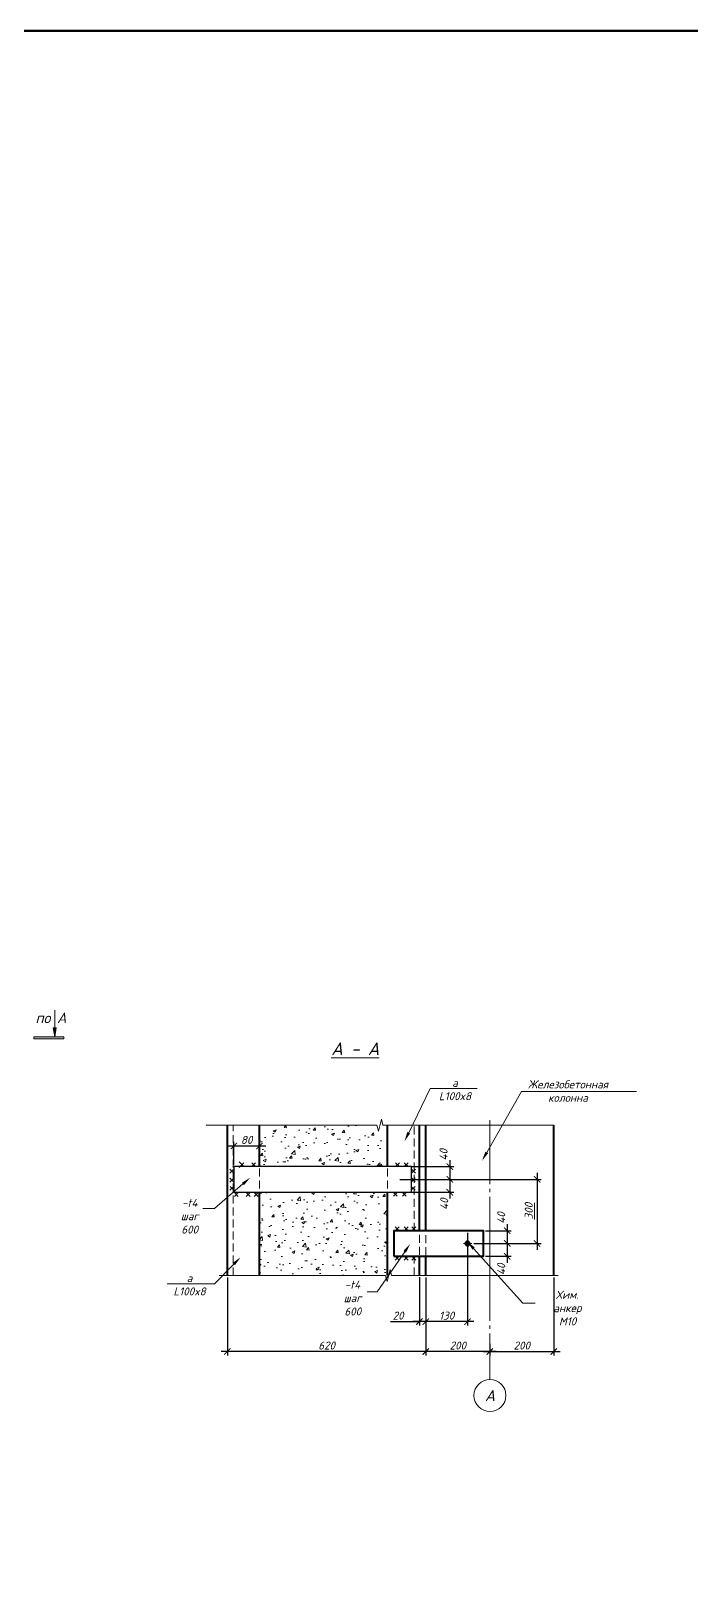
# Model space of a CAD drawing. Header units: millimetres. Extents: x -69292 to 68568, y 17750 to 120236.
# Drawn here: x 29000 to 31063, y 41022 to 45843 of the extents above; entities that cross this region are included whole.
import ezdxf
from ezdxf import colors
from ezdxf.entities.mleader import LeaderData, LeaderLine
from ezdxf.enums import TextEntityAlignment as Align
from ezdxf.math import Vec2, Vec3

# ---------------------------------------------------------------- set-up
doc = ezdxf.new("R2010")
doc.units = ezdxf.units.MM
doc.header["$PDMODE"] = 3
doc.linetypes.add('DASHED2', pattern=[0.375, 0.25, -0.125])
doc.linetypes.add('GOST2.303 5', pattern=[24, 20, -1.5, 1, -1.5])
doc.layers.get('0').update_dxf_attribs({"lineweight": 5})
doc.layers.get('Defpoints').update_dxf_attribs({"lineweight": 0})
for name, color, linetype, lineweight in [('!!!Металл', 7, 'Continuous', 15), ('#Cварка', 96, 'Continuous', 30), ('#Dimensions', 7, 'Continuous', 9), ('#Бетон разрез', 22, 'Continuous', 40), ('#Выноски', 7, 'Continuous', 15), ('#Оси', 7, 'Continuous', 9), ('k_ Размеры', 7, 'Continuous', 15), ('Металл для узлов', 7, 'Continuous', 30), ('Тонкие линии', 7, 'Continuous', 5)]:
    doc.layers.add(name, color=color, linetype=linetype, lineweight=lineweight)
doc.layers.add('#Hatch', color=7, linetype='Continuous', lineweight=5, true_color=0x525252)
doc.layers.add('NoPrint', color=18, linetype='Continuous', plot=False)
doc.styles.add('GOST 2.304', font='isocpeui.ttf')
doc.styles.add('STEP PR', font='isocpeui.ttf')
doc.dimstyles.new('SPDS', dxfattribs={"dimscale": 10, "dimtxt": 2.5, "dimasz": 2, "dimexe": 1.25, "dimexo": 0.625, "dimtad": 1, "dimdec": 0, "dimrnd": 0.001, "dimtxsty": 'STEP PR', "dimblk": 'ARCHTICK', "dimcen": 2.5, "dimdle": 2, "dimclrd": 256, "dimclre": 256, "dimclrt": 7, "dimadec": 0, "dimazin": 2, "dimtfac": 0.75, "dimtdec": 0, "dimtmove": 1, "dimatfit": 3, "dimfxl": 1, "dimtolj": 1, "dimarcsym": 1})

# ---------------------------------------------------------------- blocks, each defined once
blk = doc.blocks.new('*U319')
at = {"color": 0, "linetype": 'ByBlock', "lineweight": -2}
for p, q in [((34.6875, 0), (35, 1.25)), ((35, 1.25), (35.625, -1.25)), ((34.6875, 0), (0, 0)), ((35.625, -1.25), (35.9375, 0)), ((70.625, 0), (35.9375, 0))]:
    blk.add_line(p, q, dxfattribs=at)
blk = doc.blocks.new('*U320')
at = {"color": 0, "linetype": 'ByBlock', "lineweight": -2}
for p, q in [((35.59, 0), (35.91, 1.25)), ((35.91, 1.25), (36.53, -1.25)), ((35.59, 0), (0, 0)), ((36.53, -1.25), (36.84, 0)), ((72.44, 0), (36.84, 0))]:
    blk.add_line(p, q, dxfattribs=at)
blk = doc.blocks.new('_ArchTick')
at = {"color": 0, "linetype": 'ByBlock', "const_width": 0.15}
blk.add_lwpolyline([(-0.5, -0.5), (0.5, 0.5)], dxfattribs=at)
blk = doc.blocks.new('*D522')
at = {"layer": 'Defpoints', "color": 0, "transparency": 16777216}
for p in [(30233.8, 41955.2), (30233.8, 41717.2), (30433.8, 41748)]:
    blk.add_point(p, dxfattribs=at)
at = {"layer": 'k_ Размеры', "lineweight": -2, "transparency": 16777216}
for p, q in [((30233.8, 41949), (30233.8, 41704.7)), ((30453.8, 41717.2), (30213.8, 41717.2)), ((30433.8, 41741.7), (30433.8, 41704.7))]:
    blk.add_line(p, q, dxfattribs=at)
at = {"layer": 'k_ Размеры', "lineweight": -2, "transparency": 16777216, "xscale": 20, "yscale": 20, "zscale": 20, "rotation": 180}
blk.add_blockref('_ArchTick', (30233.8, 41717.2), dxfattribs=at)
at = {"layer": 'k_ Размеры', "lineweight": -2, "transparency": 16777216, "xscale": 20, "yscale": 20, "zscale": 20}
blk.add_blockref('_ArchTick', (30433.8, 41717.2), dxfattribs=at)
at = {"layer": 'k_ Размеры', "color": 7, "transparency": 16777216, "insert": (30333.8, 41736), "char_height": 25, "attachment_point": 5, "style": 'STEP PR'}
blk.add_mtext('\\A1;200', dxfattribs=at)
blk = doc.blocks.new('*D523')
at = {"layer": 'Defpoints', "color": 0, "transparency": 16777216}
for p in [(29613.8, 41955.2), (30233.8, 41955.2), (29613.8, 41717.2)]:
    blk.add_point(p, dxfattribs=at)
at = {"layer": 'k_ Размеры', "lineweight": -2, "transparency": 16777216}
for p, q in [((29613.8, 41949), (29613.8, 41704.7)), ((30233.8, 41949), (30233.8, 41704.7)), ((30253.8, 41717.2), (29593.8, 41717.2))]:
    blk.add_line(p, q, dxfattribs=at)
at = {"layer": 'k_ Размеры', "lineweight": -2, "transparency": 16777216, "xscale": 20, "yscale": 20, "zscale": 20, "rotation": 180}
blk.add_blockref('_ArchTick', (29613.8, 41717.2), dxfattribs=at)
at = {"layer": 'k_ Размеры', "lineweight": -2, "transparency": 16777216, "xscale": 20, "yscale": 20, "zscale": 20}
blk.add_blockref('_ArchTick', (30233.8, 41717.2), dxfattribs=at)
at = {"layer": 'k_ Размеры', "color": 7, "transparency": 16777216, "insert": (29923.8, 41736), "char_height": 25, "attachment_point": 5, "style": 'STEP PR'}
blk.add_mtext('\\A1;620', dxfattribs=at)
blk = doc.blocks.new('*D521')
at = {"layer": 'Defpoints', "color": 0, "transparency": 16777216}
for p in [(30364.2, 42094.8), (30233.8, 41949), (30233.8, 41810.7)]:
    blk.add_point(p, dxfattribs=at)
at = {"layer": 'k_ Размеры', "lineweight": -2, "transparency": 16777216}
for p, q in [((30364.2, 42088.5), (30364.2, 41798.2)), ((30233.8, 41942.7), (30233.8, 41798.2)), ((30384.2, 41810.7), (30213.8, 41810.7))]:
    blk.add_line(p, q, dxfattribs=at)
at = {"layer": 'k_ Размеры', "lineweight": -2, "transparency": 16777216, "xscale": 20, "yscale": 20, "zscale": 20, "rotation": 180}
blk.add_blockref('_ArchTick', (30233.8, 41810.7), dxfattribs=at)
at = {"layer": 'k_ Размеры', "lineweight": -2, "transparency": 16777216, "xscale": 20, "yscale": 20, "zscale": 20}
blk.add_blockref('_ArchTick', (30364.2, 41810.7), dxfattribs=at)
at = {"layer": 'k_ Размеры', "color": 7, "transparency": 16777216, "insert": (30299, 41829.4), "char_height": 25, "attachment_point": 5, "style": 'STEP PR'}
blk.add_mtext('\\A1;130', dxfattribs=at)
blk = doc.blocks.new('*D524')
at = {"layer": 'Defpoints', "color": 0, "transparency": 16777216}
for p in [(30377.2, 42055), (30413.8, 42014.8), (30488.3, 42014.8)]:
    blk.add_point(p, dxfattribs=at)
at = {"layer": 'k_ Размеры', "lineweight": -2, "transparency": 16777216}
for p, q in [((30383.5, 42055), (30500.8, 42055)), ((30488.3, 42075), (30488.3, 41994.8)), ((30420.1, 42014.8), (30500.8, 42014.8))]:
    blk.add_line(p, q, dxfattribs=at)
at = {"layer": 'k_ Размеры', "lineweight": -2, "transparency": 16777216, "xscale": 20, "yscale": 20, "zscale": 20}
for p, rotation in [((30488.3, 42055), 90), ((30488.3, 42014.8), 270)]:
    blk.add_blockref('_ArchTick', p, dxfattribs=dict(at, rotation=rotation))
at = {"layer": 'k_ Размеры', "color": 7, "transparency": 16777216, "insert": (30469.5, 41974.1), "char_height": 25, "attachment_point": 5, "rotation": 90, "style": 'STEP PR'}
blk.add_mtext('\\A1;40', dxfattribs=at)
blk = doc.blocks.new('*D525')
at = {"layer": 'Defpoints', "color": 0, "transparency": 16777216}
for p in [(30213.8, 41955.4), (30233.8, 41929.2), (30213.8, 41810.7)]:
    blk.add_point(p, dxfattribs=at)
at = {"layer": 'k_ Размеры', "lineweight": -2, "transparency": 16777216}
for p, q in [((30213.8, 41949.1), (30213.8, 41798.2)), ((30233.8, 41923), (30233.8, 41798.2)), ((30123.4, 41810.7), (30213.8, 41810.7)), ((30253.8, 41810.7), (30193.8, 41810.7))]:
    blk.add_line(p, q, dxfattribs=at)
at = {"layer": 'k_ Размеры', "lineweight": -2, "transparency": 16777216, "xscale": 20, "yscale": 20, "zscale": 20, "rotation": 180}
blk.add_blockref('_ArchTick', (30213.8, 41810.7), dxfattribs=at)
at = {"layer": 'k_ Размеры', "lineweight": -2, "transparency": 16777216, "xscale": 20, "yscale": 20, "zscale": 20}
blk.add_blockref('_ArchTick', (30233.8, 41810.7), dxfattribs=at)
at = {"layer": 'k_ Размеры', "color": 7, "transparency": 16777216, "insert": (30147.1, 41829.4), "char_height": 25, "attachment_point": 5, "style": 'STEP PR'}
blk.add_mtext('\\A1;20', dxfattribs=at)
blk = doc.blocks.new('A$C04BC7B76')
at = {"layer": 'NoPrint', "ltscale": 20}
for p, q in [((4.5, -7.5), (-6.5, 3.1)), ((-6.4, -7.6), (4.5, 3.2))]:
    blk.add_line(p, q, dxfattribs=at)
for centre, radius in [((-0.9, -2.2), 7.67), ((-1.1, -2.2), 6.36)]:
    blk.add_circle(centre, radius, dxfattribs=at)
at = {"layer": 'Металл для узлов', "color": 7, "lineweight": 30, "ltscale": 10}
blk.add_lwpolyline([(-1, 5.4), (5.3, -2.2), (-1, -9.9), (-7.4, -2.2), (-1, 5.4)], dxfattribs=at)
at = {"layer": 'Тонкие линии', "lineweight": 5, "ltscale": 100}
for p, q in [((-1, -16.6), (-1, 12.3)), ((-14, -2.2), (11.2, -2.2))]:
    blk.add_line(p, q, dxfattribs=at)
blk = doc.blocks.new('*D526')
at = {"layer": 'Defpoints', "color": 0, "transparency": 16777216}
for p in [(30413.8, 42094.8), (30377.2, 42055), (30488.3, 42055)]:
    blk.add_point(p, dxfattribs=at)
at = {"layer": 'k_ Размеры', "lineweight": -2, "transparency": 16777216}
for p, q in [((30420.1, 42094.8), (30500.8, 42094.8)), ((30488.3, 42114.8), (30488.3, 42035)), ((30383.5, 42055), (30500.8, 42055))]:
    blk.add_line(p, q, dxfattribs=at)
at = {"layer": 'k_ Размеры', "lineweight": -2, "transparency": 16777216, "xscale": 20, "yscale": 20, "zscale": 20}
for p, rotation in [((30488.3, 42094.8), 90), ((30488.3, 42055), 270)]:
    blk.add_blockref('_ArchTick', p, dxfattribs=dict(at, rotation=rotation))
at = {"layer": 'k_ Размеры', "color": 7, "transparency": 16777216, "insert": (30469.5, 42134.5), "char_height": 25, "attachment_point": 5, "rotation": 90, "style": 'STEP PR'}
blk.add_mtext('\\A1;40', dxfattribs=at)
blk = doc.blocks.new('*D527')
at = {"layer": 'Defpoints', "lineweight": -2, "transparency": 16777216}
for p, q in [((30220.1, 42255.2), (30594.2, 42255.2)), ((30581.7, 42275.2), (30581.7, 42034.8)), ((30420.1, 42054.8), (30594.2, 42054.8))]:
    blk.add_line(p, q, dxfattribs=at)
at = {"layer": 'Defpoints', "color": 0, "transparency": 16777216}
for p in [(30213.8, 42255.2), (30413.8, 42054.8), (30581.7, 42054.8)]:
    blk.add_point(p, dxfattribs=at)
at = {"layer": 'Defpoints', "lineweight": -2, "transparency": 16777216, "xscale": 20, "yscale": 20, "zscale": 20}
for p, rotation in [((30581.7, 42255.2), 90), ((30581.7, 42054.8), 270)]:
    blk.add_blockref('_ArchTick', p, dxfattribs=dict(at, rotation=rotation))
at = {"layer": 'Defpoints', "color": 7, "transparency": 16777216, "insert": (30555.5, 42155.9), "char_height": 25, "attachment_point": 5, "rotation": 90, "style": 'STEP PR'}
blk.add_mtext('\\A1;\\L300', dxfattribs=at)
blk = doc.blocks.new('*D528')
at = {"layer": 'Defpoints', "lineweight": -2, "transparency": 16777216}
for p, q in [((29613.8, 42359.5), (29733.8, 42359.5)), ((29633.8, 42301.2), (29633.8, 42372)), ((29713.8, 42301.2), (29713.8, 42372))]:
    blk.add_line(p, q, dxfattribs=at)
at = {"layer": 'Defpoints', "color": 0, "transparency": 16777216}
for p in [(29713.8, 42359.5), (29633.8, 42295), (29713.8, 42295)]:
    blk.add_point(p, dxfattribs=at)
at = {"layer": 'Defpoints', "lineweight": -2, "transparency": 16777216, "xscale": 20, "yscale": 20, "zscale": 20, "rotation": 180}
blk.add_blockref('_ArchTick', (29633.8, 42359.5), dxfattribs=at)
at = {"layer": 'Defpoints', "lineweight": -2, "transparency": 16777216, "xscale": 20, "yscale": 20, "zscale": 20}
blk.add_blockref('_ArchTick', (29713.8, 42359.5), dxfattribs=at)
at = {"layer": 'Defpoints', "color": 7, "transparency": 16777216, "insert": (29673.8, 42378.3), "char_height": 25, "attachment_point": 5, "style": 'STEP PR'}
blk.add_mtext('\\A1;80', dxfattribs=at)
blk = doc.blocks.new('*D529')
at = {"layer": 'Defpoints', "color": 0, "transparency": 16777216}
for p in [(30633.8, 41955.2), (30433.8, 41748), (30633.8, 41717.2)]:
    blk.add_point(p, dxfattribs=at)
at = {"layer": 'k_ Размеры', "lineweight": -2, "transparency": 16777216}
for p, q in [((30633.8, 41949), (30633.8, 41704.7)), ((30413.8, 41717.2), (30653.8, 41717.2)), ((30433.8, 41741.7), (30433.8, 41704.7))]:
    blk.add_line(p, q, dxfattribs=at)
at = {"layer": 'k_ Размеры', "lineweight": -2, "transparency": 16777216, "xscale": 20, "yscale": 20, "zscale": 20, "rotation": 180}
blk.add_blockref('_ArchTick', (30433.8, 41717.2), dxfattribs=at)
at = {"layer": 'k_ Размеры', "lineweight": -2, "transparency": 16777216, "xscale": 20, "yscale": 20, "zscale": 20}
blk.add_blockref('_ArchTick', (30633.8, 41717.2), dxfattribs=at)
at = {"layer": 'k_ Размеры', "color": 7, "transparency": 16777216, "insert": (30533.8, 41736), "char_height": 25, "attachment_point": 5, "style": 'STEP PR'}
blk.add_mtext('\\A1;200', dxfattribs=at)
blk = doc.blocks.new('*D530')
at = {"layer": 'Defpoints', "color": 0, "transparency": 16777216}
for p in [(30146, 42255.2), (30182.6, 42215), (30308.9, 42215)]:
    blk.add_point(p, dxfattribs=at)
at = {"layer": 'k_ Размеры', "lineweight": -2, "transparency": 16777216}
for p, q in [((30152.2, 42255.2), (30321.4, 42255.2)), ((30308.9, 42275.2), (30308.9, 42195)), ((30188.8, 42215), (30321.4, 42215))]:
    blk.add_line(p, q, dxfattribs=at)
at = {"layer": 'k_ Размеры', "lineweight": -2, "transparency": 16777216, "xscale": 20, "yscale": 20, "zscale": 20}
for p, rotation in [((30308.9, 42255.2), 90), ((30308.9, 42215), 270)]:
    blk.add_blockref('_ArchTick', p, dxfattribs=dict(at, rotation=rotation))
at = {"layer": 'k_ Размеры', "color": 7, "transparency": 16777216, "insert": (30291.4, 42177.8), "char_height": 25, "attachment_point": 5, "rotation": 90, "style": 'STEP PR'}
blk.add_mtext('\\A1;40', dxfattribs=at)
blk = doc.blocks.new('*D531')
at = {"layer": 'Defpoints', "color": 0, "transparency": 16777216}
for p in [(30182.6, 42295), (30146, 42255.2), (30308.9, 42255.2)]:
    blk.add_point(p, dxfattribs=at)
at = {"layer": 'k_ Размеры', "lineweight": -2, "transparency": 16777216}
for p, q in [((30188.8, 42295), (30321.4, 42295)), ((30308.9, 42315), (30308.9, 42235.2)), ((30152.2, 42255.2), (30321.4, 42255.2))]:
    blk.add_line(p, q, dxfattribs=at)
at = {"layer": 'k_ Размеры', "lineweight": -2, "transparency": 16777216, "xscale": 20, "yscale": 20, "zscale": 20}
for p, rotation in [((30308.9, 42295), 90), ((30308.9, 42255.2), 270)]:
    blk.add_blockref('_ArchTick', p, dxfattribs=dict(at, rotation=rotation))
at = {"layer": 'k_ Размеры', "color": 7, "transparency": 16777216, "insert": (30289.3, 42332), "char_height": 25, "attachment_point": 5, "rotation": 90, "style": 'STEP PR'}
blk.add_mtext('\\A1;40', dxfattribs=at)
blk = doc.blocks.new('*U532')
at = {"ltscale": 100}
h = blk.add_hatch(color=256, dxfattribs=at)
h.dxf.hatch_style = 1
h.paths.add_polyline_path([(-335, 770), (-335, 700), (665, 700), (665, 770)])
h = blk.add_hatch(color=256, dxfattribs=at)
h.dxf.hatch_style = 1
h.paths.add_polyline_path([(-85, 400), (-35, 400), (15, 400), (-35, 700)])
at = {"linetype": 'Continuous', "ltscale": 100}
for p, q in [((-335, 770), (-335, 700)), ((665, 770), (-335, 770)), ((-335, 700), (665, 700)), ((-35, 700), (-85, 400)), ((-35, 700), (15, 400)), ((-85, 400), (-35, 400)), ((15, 400), (-35, 400))]:
    blk.add_line(p, q, dxfattribs=at)
blk.add_lwpolyline([(665, 770), (665, 700)], dxfattribs=at)
at = {"linetype": 'Continuous', "ltscale": 100, "extrusion": (-1, 1e-16, 0), "elevation": 35}
blk.add_lwpolyline([(190, 0), (-400, 0)], dxfattribs=at)
at = {"ltscale": 100, "style": 'STEP PR'}
blk.add_attdef('Nh', text='', height=350, dxfattribs=at).set_placement((-192, -102), align=Align.RIGHT)

msp = doc.modelspace()

# ---------------------------------------------------------------- hatches: boundary and pattern name
at = {"layer": '#Hatch'}
h = msp.add_hatch(dxfattribs=at)
h.set_pattern_fill('AR-CONC', color=256, scale=0.5)
h.set_pattern_definition([(50, (8289.76, 12248.58), (91.09233, -7.96954), [9.525, -104.775]), (355, (8289.76, 12248.58), (-17.6217, 95.52842), [7.62, -83.8203]), (100.45144, (8297.354, 12247.91), (73.47062, 87.55888), [8.095, -89.04512]), (46.1842, (8289.76, 12273.98), (135.53952, -21.02116), [14.2875, -157.1625]), (96.63556, (8301.06, 12272.23), (118.70207, 123.71306), [12.1425, -133.5678]), (351.18415, (8289.76, 12273.98), (118.70207, 123.71306), [11.43, -125.72987]), (21, (8302.46, 12267.63), (75.8072, -51.1326), [9.525, -104.775]), (326, (8302.46, 12267.63), (30.90101, 92.09398), [7.62, -83.82]), (71.45144, (8308.78, 12263.37), (106.7082, 40.96138), [8.095, -89.04497]), (37.5, (8289.763, 12248.577), (1.544302, 42.27752), [0, -82.804, 0, -85.09, 0, -84.1375]), (7.5, (8289.763, 12248.577), (33.40983, 50.09029), [0, -48.514, 0, -80.899, 0, -32.0675]), (327.5, (8261.442, 12248.577), (67.795298, -2.864372), [0, -31.75, 0, -99.06, 0, -131.445]), (317.5, (8248.74, 12248.577), (74.06459, 12.71325), [0, -41.275, 0, -65.786, 0, -93.345])])
h.paths.add_polyline_path([(29713.8, 42215), (30113.8, 42215), (30113.8, 41955.2), (29713.8, 41955.2)])
h.paths.add_polyline_path([(30113.8, 42295), (29713.8, 42295), (29713.8, 42424.1), (30113.8, 42424.1)])

# ---------------------------------------------------------------- linework, layer by layer
at = {"layer": '!!!Металл', "lineweight": 40}
for points in [[(29613.8, 41955.2), (29613.8, 42424.1)], [(29713.8, 42295), (29713.8, 42424.1)], [(30113.8, 42295), (30113.8, 42424.1)], [(30213.8, 42094.8), (30213.8, 42424.1)], [(29713.8, 41955.2), (29713.8, 42215)], [(30113.8, 41955.2), (30113.8, 42215)], [(30133.8, 42014.8), (30413.8, 42014.8), (30413.8, 42094.8), (30133.8, 42094.8), (30133.8, 42014.8)], [(30213.8, 41955.2), (30213.8, 42014.8)]]:
    msp.add_lwpolyline(points, dxfattribs=at)
at = {"layer": '#Cварка', "linetype": 'Continuous', "lineweight": 30, "ltscale": 0.08, "extrusion": (-0.705525, 0.708685, 0)}
for points, elevation in [([(-50818.4, 0), (-50835.4, 0)], 9060.5), ([(-50851.3, 0), (-50871.8, 0)], 9052.8), ([(-50880.8, 0), (-50897.7, 0)], 9027), ([(-51199.3, 0), (-51216.3, 0)], 8709.9), ([(-51218.8, 0), (-51235.8, 0)], 8690.5), ([(-51220.6, 0), (-51237.6, 0)], 8660.3), ([(-50798.7, 0), (-50815.6, 0)], 9040.7), ([(-51201, 0), (-51218, 0)], 8641.1), ([(-50780.6, 0), (-50797.6, 0)], 9022.5), ([(-50776.7, 0), (-50793.7, 0)], 8999), ([(-50802.8, 0), (-50819.8, 0)], 8973), ([(-50820.7, 0), (-50837.6, 0)], 8955.2), ([(-51129.4, 0), (-51146.4, 0)], 8648.8), ([(-51149.4, 0), (-51166.3, 0)], 8628.9), ([(-51183.7, 0), (-51199.2, 0)], 8622.8), ([(-51057.5, 0), (-51074.5, 0)], 8568.6), ([(-51077.4, 0), (-51094.4, 0)], 8548.8), ([(-51094.4, 0), (-51111.4, 0)], 8531.8), ([(-50992.6, 0), (-51009.6, 0)], 8503.4), ([(-51012.5, 0), (-51029.5, 0)], 8483.6), ([(-51029.5, 0), (-51046.5, 0)], 8466.7)]:
    msp.add_lwpolyline(points, dxfattribs=dict(at, elevation=elevation))
at = {"layer": '#Cварка', "linetype": 'Continuous', "lineweight": 30, "ltscale": 0.08, "extrusion": (-0.708685, -0.705525, 0)}
for points, elevation in [([(-9069, 0), (-9052, 0)], -50826.9), ([(-9064.9, 0), (-9044.4, 0)], -50863.3), ([(-9035.5, 0), (-9018.5, 0)], -50889.3), ([(-8718.4, 0), (-8701.4, 0)], -51207.8), ([(-8699, 0), (-8682, 0)], -51227.3), ([(-8668.8, 0), (-8651.8, 0)], -51229.1), ([(-9049.1, 0), (-9032.2, 0)], -50807.1), ([(-8649.6, 0), (-8632.6, 0)], -51209.5), ([(-9030.9, 0), (-9014, 0)], -50789.1), ([(-9007.4, 0), (-8990.5, 0)], -50785.2), ([(-8981.5, 0), (-8964.5, 0)], -50811.3), ([(-8963.7, 0), (-8946.7, 0)], -50829.1), ([(-8657.3, 0), (-8640.3, 0)], -51137.9), ([(-8637.4, 0), (-8620.5, 0)], -51157.8), ([(-8631.3, 0), (-8614.3, 0)], -51190.8), ([(-8577.1, 0), (-8560.1, 0)], -51066), ([(-8557.3, 0), (-8540.3, 0)], -51085.9), ([(-8540.3, 0), (-8523.4, 0)], -51102.9), ([(-8511.9, 0), (-8494.9, 0)], -51001.1), ([(-8492.1, 0), (-8475.1, 0)], -51021), ([(-8475.1, 0), (-8458.2, 0)], -51038)]:
    msp.add_lwpolyline(points, dxfattribs=dict(at, elevation=elevation))
at = {"layer": '#Бетон разрез'}
for points in [[(30233.8, 42094.8), (30233.8, 42424.1)], [(30633.8, 41955.2), (30633.8, 42424.1)], [(30233.8, 41955.2), (30233.8, 42014.8)]]:
    msp.add_lwpolyline(points, dxfattribs=at)
at = {"layer": '#Оси', "linetype": 'GOST2.303 5', "ltscale": 10}
msp.add_lwpolyline([(30433.8, 42440.1), (30433.8, 42013.2), (30433.8, 41629.8)], dxfattribs=at)
at = {"layer": '#Оси', "linetype": 'Continuous', "ltscale": 100}
msp.add_circle((30434.4, 41579.8), 50, dxfattribs=at)
at = {"linetype": 'DASHED2', "ltscale": 100}
for p, q in [((29713.8, 42289.2), (29713.8, 42219.5)), ((30113.8, 42289.1), (30113.8, 42217.8))]:
    msp.add_line(p, q, dxfattribs=at)
for points in [[(29631.5, 41955.2), (29631.5, 42424.1)], [(30197, 42094.8), (30197, 42424.1)], [(30307.6, 42094.8), (30233.8, 42094.8)], [(30213.8, 42019.1), (30213.8, 42091.2)], [(30233.8, 42018.1), (30233.8, 42091.2)], [(30197, 41955.2), (30197, 42014.8)]]:
    msp.add_lwpolyline(points, dxfattribs=at)
at = {"layer": 'Defpoints', "color": 5, "lineweight": 60}
msp.add_lwpolyline([(25635.7, 45843.4), (36490.5, 45843.4), (36490.5, 37093.8), (25635.7, 37093.8)], close=True, dxfattribs=at)
at = {"layer": 'Металл для узлов', "ltscale": 20}
msp.add_lwpolyline([(30188.8, 42295), (29633.8, 42295), (29633.8, 42215), (30188.8, 42215), (30188.8, 42295)], dxfattribs=at)

# ---------------------------------------------------------------- block references
at = {"layer": '#Выноски'}
ref = msp.add_blockref('*U532', (29070.9, 42766.4), dxfattribs=dict(at, xscale=0.09375, yscale=0.09375, zscale=0.09375, rotation=180))
ref.add_attrib('Nh', 'по А', dxfattribs={"layer": '0', "ltscale": 100, "height": 32.81, "style": 'STEP PR'}).set_placement((29110.7, 42743.2), align=Align.RIGHT)
at = {"xscale": 15, "yscale": -15, "zscale": -15, "rotation": 180}
for name, p in [('*U320', (30633.8, 42424.1)), ('*U319', (30647, 41955.2))]:
    msp.add_blockref(name, p, dxfattribs=at)
at = {"layer": 'Тонкие линии', "ltscale": 4, "xscale": -1}
msp.add_blockref('A$C04BC7B76', (30363.2, 42057.2), dxfattribs=at)

# ---------------------------------------------------------------- texts
at = {"layer": '#Dimensions', "style": 'STEP PR'}
msp.add_text('%%UА - А', height=40, dxfattribs=at).set_placement((30013.3, 42643.1), align=Align.CENTER)
at = {"layer": '#Оси', "linetype": 'Continuous', "ltscale": 100, "style": 'GOST 2.304'}
msp.add_text('А', height=35, dxfattribs=at).set_placement((30434.4, 41579.8), align=Align.MIDDLE_CENTER)

# ---------------------------------------------------------------- dimensions: what is measured, and where the dimension line sits
at = {"layer": 'Defpoints'}
dim = msp.add_linear_dim(base=(29713.8, 42359.5), p1=(29633.8, 42295), p2=(29713.8, 42295), dimstyle='SPDS', dxfattribs=at)
dim.commit()
dim.dimension.update_dxf_attribs({"geometry": '*D528', "text_midpoint": (29673.8, 42378.3)})
dim = msp.add_linear_dim(base=(30581.7, 42054.8), p1=(30213.8, 42255.2), p2=(30413.8, 42054.8), angle=90, text='%%U300', dimstyle='SPDS', dxfattribs=at)
dim.commit()
dim.dimension.update_dxf_attribs({"geometry": '*D527', "text_midpoint": (30576.8, 42155.9), "dimtype": 160})
at = {"layer": 'k_ Размеры'}
for base, p1, p2, angle, picture, middle in [((30308.9, 42255.2), (30182.6, 42295), (30146, 42255.2), 90, '*D531', (30308.1, 42332)), ((30308.9, 42215), (30146, 42255.2), (30182.6, 42215), 90, '*D530', (30310.2, 42177.8)), ((30488.3, 42055), (30413.8, 42094.8), (30377.2, 42055), 90, '*D526', (30488.3, 42134.5)), ((30488.3, 42014.8), (30377.2, 42055), (30413.8, 42014.8), 90, '*D524', (30488.3, 41974.1)), ((30213.8, 41810.7), (30233.8, 41929.2), (30213.8, 41955.4), 180, '*D525', (30147.1, 41818))]:
    dim = msp.add_linear_dim(base=base, p1=p1, p2=p2, angle=angle, dimstyle='SPDS', dxfattribs=at)
    dim.commit()
    dim.dimension.update_dxf_attribs({"geometry": picture, "text_midpoint": middle, "dimtype": 160})
for base, p1, p2, angle, picture, middle in [((30233.8, 41810.7), (30364.2, 42094.8), (30233.8, 41949), 180, '*D521', (30299, 41829.4)), ((29613.8, 41717.2), (30233.8, 41955.2), (29613.8, 41955.2), 180, '*D523', (29923.8, 41736)), ((30233.8, 41717.2), (30433.8, 41748), (30233.8, 41955.2), 180, '*D522', (30333.8, 41736)), ((30633.8, 41717.2), (30433.8, 41748), (30633.8, 41955.2), 0, '*D529', (30533.8, 41736))]:
    dim = msp.add_linear_dim(base=base, p1=p1, p2=p2, angle=angle, dimstyle='SPDS', dxfattribs=at)
    dim.commit()
    dim.dimension.update_dxf_attribs({"geometry": picture, "text_midpoint": middle})

# ---------------------------------------------------------------- leaders
at = {"layer": '#Выноски'}
ml = msp.add_multileader_mtext('Standard', dxfattribs=at)
ml.set_content('{\\H0.83333x;а\\P\\pxqc;L100x8\\P\\A1;\\H1.2x;       }', color=256, style='STEP PR')
ml.set_leader_properties(color=256, linetype='ByLayer', lineweight=-1)
ml.build(insert=Vec2(0, 0))
ml.multileader.update_dxf_attribs({"text_left_attachment_type": 6, "text_right_attachment_type": 6, "dogleg_length": 0, "arrow_head_size": 30, "scale": 0.1})
ctx = ml.context
ctx.base_point, ctx.scale, ctx.char_height, ctx.arrow_head_size, ctx.landing_gap_size, ctx.plane_origin = Vec3(30247.3, 42539.2), 0.1, 30, 30, 12.5, Vec3(27363.2, 40931.2)
ctx.left_attachment, ctx.right_attachment, ctx.text_align_type = 6, 6, 1
notes = []
notes.append((ctx, [(0, (1, 1, 0), (30247.3, 42539.2), (1, 0), 0, [(0, [(30167.2, 42373.9)], 0, [])])]))
ctx.mtext.insert, ctx.mtext.alignment, ctx.mtext.flow_direction = Vec3(30325, 42569.2), 2, 5
ml = msp.add_multileader_mtext('Standard', dxfattribs=at)
ml.set_content('{\\H0.83333x;Железобетонная\\Pколонна}', color=256, style='STEP PR')
ml.set_leader_properties(color=256, linetype='ByLayer', lineweight=-1)
ml.build(insert=Vec2(0, 0))
ml.multileader.update_dxf_attribs({"text_left_attachment_type": 6, "text_right_attachment_type": 6, "dogleg_length": 0, "arrow_head_size": 30, "scale": 0.1})
ctx = ml.context
ctx.base_point, ctx.scale, ctx.char_height, ctx.arrow_head_size, ctx.landing_gap_size, ctx.plane_origin = Vec3(30532.4, 42529.2), 0.1, 30, 30, 12.5, Vec3(33130.9, 40856)
ctx.left_attachment, ctx.right_attachment, ctx.text_align_type = 6, 6, 1
notes.append((ctx, [(0, (1, 1, 0), (30532.4, 42529.2), (1, 0), 0, [(0, [(30409.6, 42313.3)], 0, [])])]))
ctx.mtext.insert, ctx.mtext.rotation, ctx.mtext.alignment, ctx.mtext.flow_direction = Vec3(30678.2, 42564.2), 6.283185, 2, 5
ml = msp.add_multileader_mtext('Standard', dxfattribs=at)
ml.set_content('{\\H0.83333x;-t4\\Pшаг 600\\P\\P\\A1;\\H1.2x;       }', color=256, style='STEP PR')
ml.set_leader_properties(color=256, linetype='ByLayer', lineweight=-1)
ml.build(insert=Vec2(0, 0))
ml.multileader.update_dxf_attribs({"text_left_attachment_type": 6, "text_right_attachment_type": 6, "dogleg_length": 0, "arrow_head_size": 30, "scale": 0.1})
ctx = ml.context
ctx.base_point, ctx.scale, ctx.char_height, ctx.arrow_head_size, ctx.landing_gap_size, ctx.plane_origin = Vec3(29418.2, 42164.1), 0.1, 30, 30, 12.5, Vec3(26819, 40589.4)
ctx.left_attachment, ctx.right_attachment, ctx.text_align_type = 6, 6, 1
notes.append((ctx, [(1, (1, 1, 0), (29573.7, 42164.1), (-1, 0), 0, [(1, [(29685.1, 42260.5)], 0, [])])]))
ctx.mtext.insert, ctx.mtext.width, ctx.mtext.alignment, ctx.mtext.flow_direction = Vec3(29496, 42194.1), 239.893, 2, 5
ml = msp.add_multileader_mtext('Standard', dxfattribs=at)
ml.set_content('{\\H0.83333x;-t4\\Pшаг 600}', color=256, style='STEP PR')
ml.set_leader_properties(color=256, linetype='ByLayer', lineweight=-1)
ml.build(insert=Vec2(0, 0))
ml.multileader.update_dxf_attribs({"text_left_attachment_type": 6, "text_right_attachment_type": 6, "dogleg_length": 0, "arrow_head_size": 30, "scale": 0.1})
ctx = ml.context
ctx.base_point, ctx.scale, ctx.char_height, ctx.arrow_head_size, ctx.landing_gap_size, ctx.plane_origin, ctx.plane_x_axis, ctx.plane_y_axis = Vec3(29927.4, 41902.2), 0.1, 30, 30, 12.5, Vec3(32441.1, 42022.5), Vec3(0.999932, 0.011633), Vec3(-0.011633, 0.999932)
ctx.left_attachment, ctx.right_attachment, ctx.text_align_type = 6, 6, 1
notes.append((ctx, [(1, (1, 1, 0), (30082.3, 41904), (-0.999932, -0.011633), 0, [(1, [(30184.8, 42053.3)], 0, [])])]))
ctx.mtext.insert, ctx.mtext.text_direction, ctx.mtext.rotation, ctx.mtext.width, ctx.mtext.defined_height, ctx.mtext.alignment, ctx.mtext.flow_direction = Vec3(30004.4, 41938.1), Vec3(0.999932, 0.011633), 0.011633, 195.406, 28, 2, 5
ml = msp.add_multileader_mtext('Standard', dxfattribs=at)
ml.set_content('{\\H0.83333x;Хим. анкер М10}', color=256, style='STEP PR')
ml.set_leader_properties(color=256, linetype='ByLayer', lineweight=-1)
ml.build(insert=Vec2(0, 0))
ml.multileader.update_dxf_attribs({"text_left_attachment_type": 6, "text_right_attachment_type": 6, "dogleg_length": 0, "arrow_head_size": 30, "scale": 0.1})
ctx = ml.context
ctx.base_point, ctx.scale, ctx.char_height, ctx.arrow_head_size, ctx.landing_gap_size, ctx.plane_origin, ctx.plane_x_axis, ctx.plane_y_axis = Vec3(30537.3, 41868), 0.1, 30, 30, 12.5, Vec3(32535.2, 41487.3), Vec3(0.999932, 0.011633), Vec3(-0.011633, 0.999932)
ctx.left_attachment, ctx.right_attachment, ctx.text_align_type = 6, 6, 1
notes.append((ctx, [(0, (1, 1, 0), (30537.3, 41868), (0.999932, 0.011633), 0, [(1, [(30363.1, 42061.3)], 0, [])])]))
ctx.mtext.insert, ctx.mtext.text_direction, ctx.mtext.rotation, ctx.mtext.width, ctx.mtext.defined_height, ctx.mtext.alignment, ctx.mtext.flow_direction = Vec3(30675.7, 41907.1), Vec3(0.999932, 0.011633), 0.011633, 260.578, 28, 2, 5
ml = msp.add_multileader_mtext('Standard', dxfattribs=at)
ml.set_content('{\\H0.83333x;а\\PL100x8\\P\\P\\A1;\\H1.2x;       }', color=256, style='STEP PR')
ml.set_leader_properties(color=256, linetype='ByLayer', lineweight=-1)
ml.build(insert=Vec2(0, 0))
ml.multileader.update_dxf_attribs({"text_left_attachment_type": 6, "text_right_attachment_type": 6, "dogleg_length": 0, "arrow_head_size": 30, "scale": 0.1})
ctx = ml.context
ctx.base_point, ctx.scale, ctx.char_height, ctx.arrow_head_size, ctx.landing_gap_size, ctx.plane_origin = Vec3(29417.7, 41929.2), 0.1, 30, 30, 12.5, Vec3(26761.9, 40728.9)
ctx.left_attachment, ctx.right_attachment, ctx.text_align_type = 6, 6, 1
notes.append((ctx, [(1, (1, 1, 0), (29573.2, 41929.2), (-1, 0), 0, [(0, [(29655.1, 42012)], 0, [])])]))
ctx.mtext.insert, ctx.mtext.alignment, ctx.mtext.flow_direction = Vec3(29495.5, 41959.2), 2, 5
for ctx, leaders in notes:
    for number, flags, end, landing, length, lines in leaders:
        leader = LeaderData()
        leader.index, (leader.has_last_leader_line, leader.has_dogleg_vector, leader.attachment_direction) = number, flags
        leader.last_leader_point, leader.dogleg_vector, leader.dogleg_length = Vec3(end), Vec3(landing), length
        for number, points, colour, breaks in lines:
            line = LeaderLine()
            line.index, line.vertices, line.color, line.breaks = number, Vec3.list(points), colors.encode_raw_color(colour), breaks
            leader.lines.append(line)
        ctx.leaders.append(leader)

doc.saveas('drawing.dxf')
